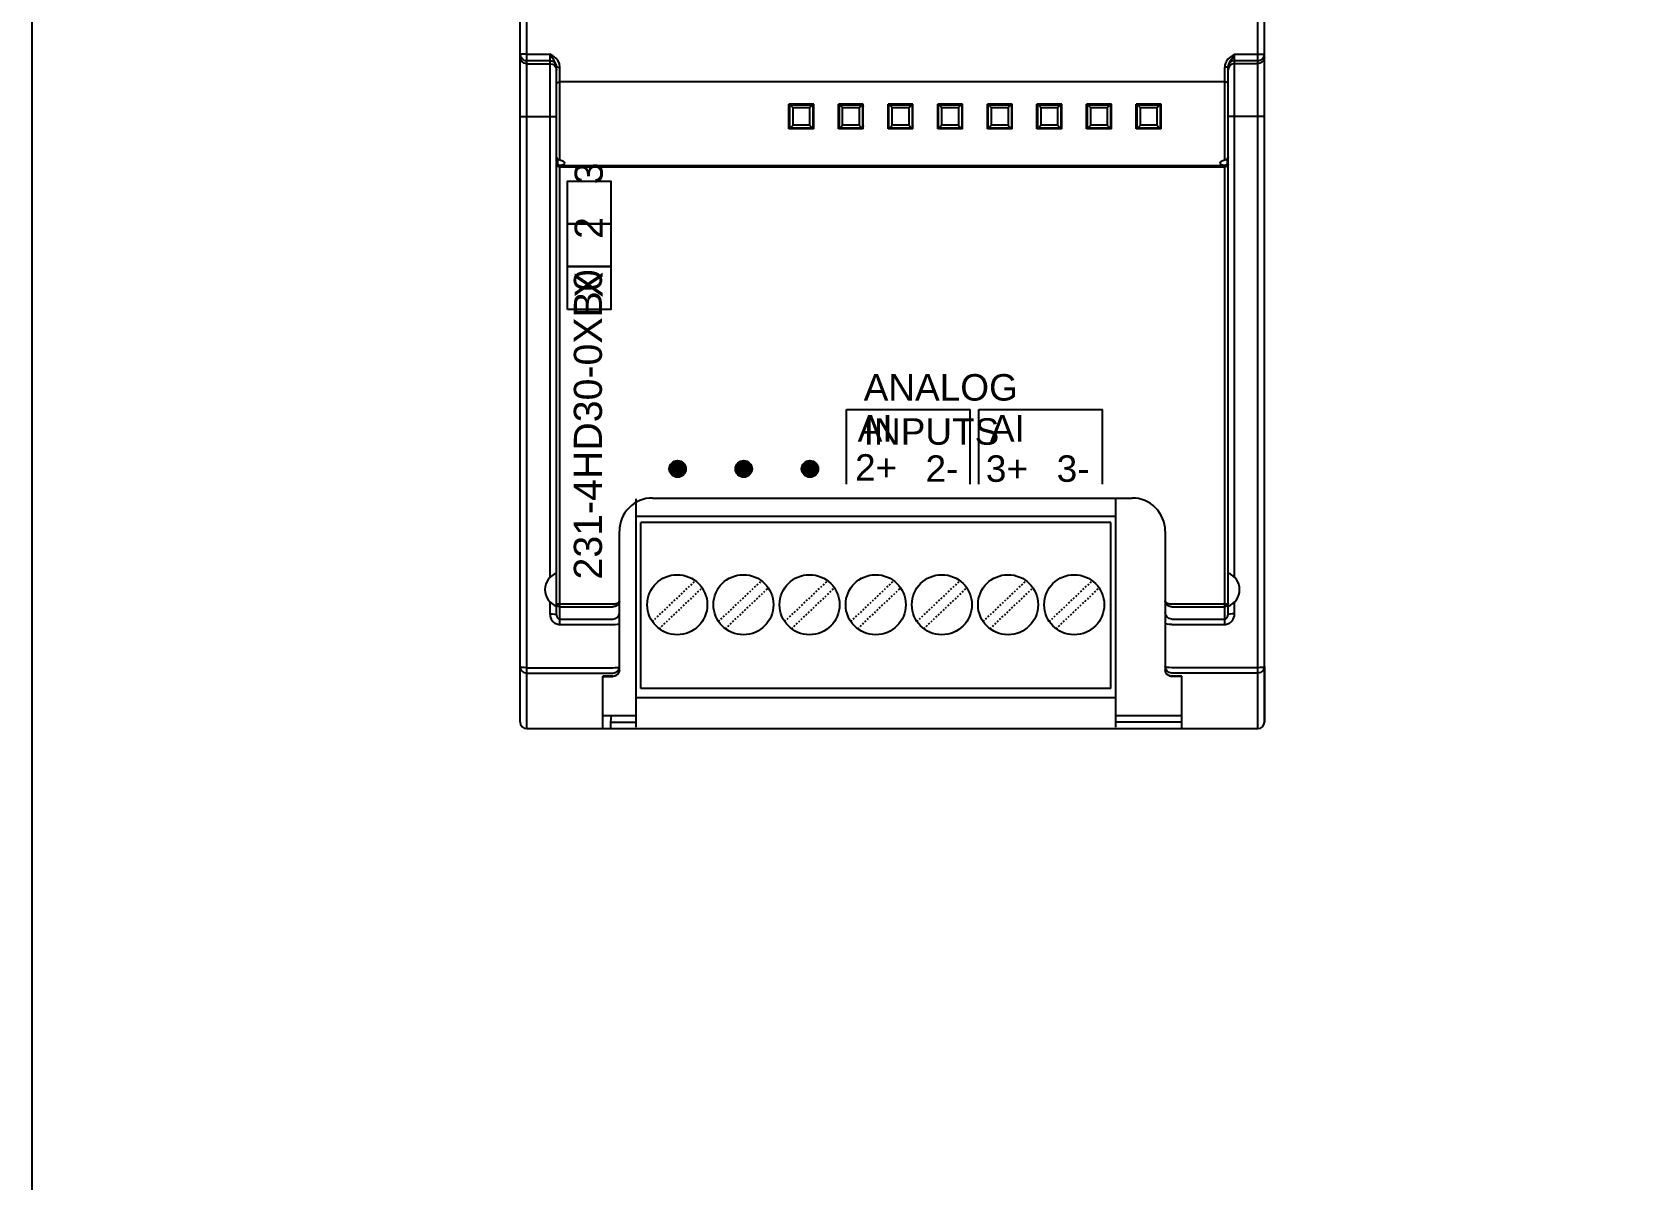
# Model space of a CAD drawing. Header units: inches. Extents: x 57 to 2760, y -193 to 2149.
# Drawn here: x 60.5 to 157.6, y 1216.4 to 1285.8 of the extents above; entities that cross this region are included whole.
import ezdxf

# ---------------------------------------------------------------- set-up
doc = ezdxf.new("R2010")
doc.units = ezdxf.units.IN
doc.header["$MEASUREMENT"] = 0
doc.linetypes.add('DOT', pattern=[0.2, 0.1, -0.1])
doc.styles.get("Standard").update_dxf_attribs({"font": 'arial.ttf'})

msp = doc.modelspace()

# ---------------------------------------------------------------- linework, layer by layer
at = {"color": 7, "linetype": 'Continuous'}
for p, q in [((89.97329, 1244.08422), (89.97329, 1343.28422)), ((90.37329, 1243.68422), (90.37329, 1343.68422)), ((134.57329, 1243.68422), (134.57329, 1343.68422)), ((134.97329, 1244.08422), (134.97329, 1343.28422)), ((89.97329, 1284.45532), (89.97329, 1303.09792)), ((134.97329, 1284.27052), (134.97329, 1303.09792)), ((90.37329, 1284.44652), (91.77329, 1284.44652)), ((90.37329, 1284.05684), (91.77329, 1284.05684)), ((90.37329, 1283.87204), (91.77329, 1283.87204)), ((91.77329, 1284.44652), (91.77329, 1252.807)), ((92.14284, 1283.62605), (92.17329, 1283.47356)), ((92.17329, 1283.67629), (92.17329, 1283.67634)), ((92.17329, 1277.93337), (92.17329, 1283.6763)), ((92.27328, 1283.67221), (92.37329, 1283.67157)), ((92.37329, 1278.03858), (92.37329, 1283.67157)), ((132.67329, 1283.67221), (132.57329, 1283.67157)), ((132.57329, 1278.03858), (132.57329, 1283.67157)), ((132.77329, 1277.93337), (132.77329, 1283.67634)), ((132.80373, 1283.62605), (132.77329, 1283.47356)), ((133.17329, 1284.44652), (134.57329, 1284.44652)), ((133.17329, 1252.807), (133.17329, 1284.44652)), ((133.17329, 1284.05684), (134.57329, 1284.05684)), ((134.57329, 1283.87204), (133.17329, 1283.87204)), ((134.9639, 1284.3695), (134.97329, 1284.45532)), ((132.57329, 1282.76809), (92.37329, 1282.76809)), ((89.97329, 1280.68422), (92.17329, 1280.68422)), ((107.72329, 1281.43422), (106.22329, 1281.43422)), ((106.22329, 1279.93422), (106.22329, 1281.43422)), ((106.22329, 1281.18422), (106.27329, 1281.18422)), ((106.27329, 1281.38422), (107.67329, 1281.38422)), ((106.27329, 1279.98422), (106.27329, 1281.38422)), ((106.47329, 1281.21993), (107.47329, 1281.21993)), ((106.47336, 1280.1485), (106.47336, 1281.21993)), ((107.47321, 1281.21993), (107.47321, 1280.1485)), ((107.67329, 1281.38422), (107.67329, 1279.98422)), ((107.72329, 1279.93422), (107.72329, 1281.43422)), ((110.72329, 1281.43422), (109.22329, 1281.43422)), ((109.22329, 1279.93422), (109.22329, 1281.43422)), ((109.27329, 1281.38422), (110.67329, 1281.38422)), ((109.27329, 1279.98422), (109.27329, 1281.38422)), ((109.47329, 1281.21993), (110.47329, 1281.21993)), ((109.47336, 1280.1485), (109.47336, 1281.21993)), ((110.47321, 1281.21993), (110.47321, 1280.1485)), ((110.67329, 1281.38422), (110.67329, 1279.98422)), ((110.72329, 1279.93422), (110.72329, 1281.43422)), ((113.72329, 1281.43422), (112.22329, 1281.43422)), ((112.22329, 1279.93422), (112.22329, 1281.43422)), ((112.27329, 1281.38422), (113.67329, 1281.38422)), ((112.27329, 1279.98422), (112.27329, 1281.38422)), ((112.47329, 1281.21993), (113.47329, 1281.21993)), ((112.47336, 1280.1485), (112.47336, 1281.21993)), ((113.47321, 1281.21993), (113.47321, 1280.1485)), ((113.67329, 1281.38422), (113.67329, 1279.98422)), ((113.72329, 1279.93422), (113.72329, 1281.43422)), ((116.72329, 1281.43422), (115.22329, 1281.43422)), ((115.22329, 1279.93422), (115.22329, 1281.43422)), ((115.27329, 1281.38422), (116.67329, 1281.38422)), ((115.27329, 1279.98422), (115.27329, 1281.38422)), ((115.47329, 1281.21993), (116.47329, 1281.21993)), ((115.47336, 1280.1485), (115.47336, 1281.21993)), ((116.47321, 1281.21993), (116.47321, 1280.1485)), ((116.67329, 1281.38422), (116.67329, 1279.98422)), ((116.72329, 1279.93422), (116.72329, 1281.43422)), ((119.72329, 1281.43422), (118.22329, 1281.43422)), ((118.22329, 1279.93422), (118.22329, 1281.43422)), ((118.27329, 1281.38422), (119.67329, 1281.38422)), ((118.27329, 1279.98422), (118.27329, 1281.38422)), ((118.47329, 1281.21993), (119.47329, 1281.21993)), ((118.47336, 1280.1485), (118.47336, 1281.21993)), ((119.47321, 1281.21993), (119.47321, 1280.1485)), ((119.67329, 1281.38422), (119.67329, 1279.98422)), ((119.72329, 1279.93422), (119.72329, 1281.43422)), ((122.72329, 1281.43422), (121.22329, 1281.43422)), ((121.22329, 1279.93422), (121.22329, 1281.43422)), ((121.27329, 1281.38422), (122.67329, 1281.38422)), ((121.27329, 1279.98422), (121.27329, 1281.38422)), ((121.47329, 1281.21993), (122.47329, 1281.21993)), ((121.47336, 1280.1485), (121.47336, 1281.21993)), ((122.47321, 1281.21993), (122.47321, 1280.1485)), ((122.67329, 1281.38422), (122.67329, 1279.98422)), ((122.72329, 1279.93422), (122.72329, 1281.43422)), ((125.72329, 1281.43422), (124.22329, 1281.43422)), ((124.22329, 1279.93422), (124.22329, 1281.43422)), ((124.27329, 1281.38422), (125.67329, 1281.38422)), ((124.27329, 1279.98422), (124.27329, 1281.38422)), ((124.47329, 1281.21993), (125.47329, 1281.21993)), ((124.47336, 1280.1485), (124.47336, 1281.21993)), ((125.47321, 1281.21993), (125.47321, 1280.1485)), ((125.67329, 1281.38422), (125.67329, 1279.98422)), ((125.72329, 1279.93422), (125.72329, 1281.43422)), ((128.72329, 1281.43422), (127.22329, 1281.43422)), ((127.22329, 1279.93422), (127.22329, 1281.43422)), ((127.27329, 1281.38422), (128.67329, 1281.38422)), ((127.27329, 1279.98422), (127.27329, 1281.38422)), ((127.47329, 1281.21993), (128.47329, 1281.21993)), ((127.47336, 1280.1485), (127.47336, 1281.21993)), ((128.47321, 1281.21993), (128.47321, 1280.1485)), ((128.67329, 1281.38422), (128.67329, 1279.98422)), ((128.67329, 1281.18422), (128.72329, 1281.18422)), ((128.72329, 1279.93422), (128.72329, 1281.43422)), ((134.97329, 1280.68422), (132.77329, 1280.68422)), ((106.22329, 1280.18422), (106.27329, 1280.18422)), ((107.72329, 1279.93422), (106.22329, 1279.93422)), ((107.67329, 1279.98422), (106.27329, 1279.98422)), ((107.47329, 1280.1485), (106.47329, 1280.1485)), ((110.72329, 1279.93422), (109.22329, 1279.93422)), ((110.67329, 1279.98422), (109.27329, 1279.98422)), ((110.47329, 1280.1485), (109.47329, 1280.1485)), ((113.72329, 1279.93422), (112.22329, 1279.93422)), ((113.67329, 1279.98422), (112.27329, 1279.98422)), ((113.47329, 1280.1485), (112.47329, 1280.1485)), ((116.72329, 1279.93422), (115.22329, 1279.93422)), ((116.67329, 1279.98422), (115.27329, 1279.98422)), ((116.47329, 1280.1485), (115.47329, 1280.1485)), ((119.72329, 1279.93422), (118.22329, 1279.93422)), ((119.67329, 1279.98422), (118.27329, 1279.98422)), ((119.47329, 1280.1485), (118.47329, 1280.1485)), ((122.72329, 1279.93422), (121.22329, 1279.93422)), ((122.67329, 1279.98422), (121.27329, 1279.98422)), ((122.47329, 1280.1485), (121.47329, 1280.1485)), ((125.72329, 1279.93422), (124.22329, 1279.93422)), ((125.67329, 1279.98422), (124.27329, 1279.98422)), ((125.47329, 1280.1485), (124.47329, 1280.1485)), ((128.72329, 1279.93422), (127.22329, 1279.93422)), ((128.67329, 1279.98422), (127.27329, 1279.98422)), ((128.47329, 1280.1485), (127.47329, 1280.1485)), ((128.67329, 1280.18422), (128.72329, 1280.18422)), ((92.17329, 1250.56805), (92.17329, 1277.89487)), ((92.22329, 1278.11532), (92.22329, 1277.8075)), ((92.37329, 1249.98165), (92.37329, 1277.74837)), ((132.57329, 1277.69563), (92.37329, 1277.69563)), ((132.57329, 1249.98165), (132.57329, 1277.74837)), ((132.72329, 1278.11532), (132.72329, 1277.8075)), ((132.75806, 1277.81863), (132.77329, 1277.89487)), ((132.77329, 1277.81211), (132.76272, 1277.75315)), ((132.77329, 1277.81211), (132.77329, 1277.89487)), ((132.77329, 1250.56805), (132.77329, 1277.89487)), ((132.57329, 1277.62824), (92.37329, 1277.62824)), ((98.9949, 1259.37489), (99.5001, 1259.88008)), ((98.99745, 1259.40063), (99.47435, 1259.87754)), ((98.99875, 1259.35554), (99.51945, 1259.87623)), ((99.0026, 1259.33618), (99.5388, 1259.87238)), ((99.00321, 1259.4296), (99.44539, 1259.87178)), ((99.00645, 1259.31683), (99.55816, 1259.86853)), ((99.00897, 1259.45856), (99.41643, 1259.86602)), ((99.0103, 1259.29748), (99.57751, 1259.86468)), ((99.01415, 1259.27813), (99.59686, 1259.86083)), ((99.01473, 1259.48752), (99.38746, 1259.86026)), ((99.018, 1259.25877), (99.61621, 1259.85698)), ((99.02049, 1259.51648), (99.3585, 1259.85449)), ((99.02185, 1259.23942), (99.63557, 1259.85313)), ((99.0257, 1259.22007), (99.65492, 1259.84929)), ((99.02625, 1259.54545), (99.32954, 1259.84873)), ((99.02955, 1259.20072), (99.67427, 1259.84544)), ((99.03442, 1259.57681), (99.29817, 1259.84057)), ((99.03584, 1259.1838), (99.69118, 1259.83915)), ((99.04513, 1259.16989), (99.70509, 1259.82986)), ((99.05442, 1259.15598), (99.719, 1259.82056)), ((99.06372, 1259.14208), (99.73291, 1259.81127)), ((99.07301, 1259.12817), (99.74682, 1259.80198)), ((99.08114, 1259.64674), (99.22825, 1259.79385)), ((99.0823, 1259.11426), (99.76073, 1259.79268)), ((99.0916, 1259.10035), (99.77464, 1259.78339)), ((99.10089, 1259.08644), (99.78854, 1259.7741)), ((99.11018, 1259.07253), (99.80245, 1259.7648)), ((99.11948, 1259.05862), (99.81636, 1259.75551)), ((99.12786, 1259.71666), (99.15833, 1259.74713)), ((99.12877, 1259.04472), (99.83027, 1259.74621)), ((99.13806, 1259.03081), (99.84418, 1259.73692)), ((99.15098, 1259.02052), (99.85446, 1259.72401)), ((99.16489, 1259.01123), (99.86376, 1259.7101)), ((99.1788, 1259.00193), (99.87305, 1259.69619)), ((99.19271, 1258.99264), (99.88234, 1259.68228)), ((99.20661, 1258.98335), (99.89164, 1259.66837)), ((99.22052, 1258.97405), (99.90093, 1259.65446)), ((99.23443, 1258.96476), (99.91022, 1259.64055)), ((99.24834, 1258.95547), (99.91952, 1259.62665)), ((99.26225, 1258.94617), (99.92881, 1259.61274)), ((99.27616, 1258.93688), (99.93811, 1259.59883)), ((99.29007, 1258.92759), (99.9474, 1259.58492)), ((99.30464, 1258.91896), (99.95603, 1259.57035)), ((99.32399, 1258.91511), (99.95988, 1259.55099)), ((99.34335, 1258.91126), (99.96372, 1259.53164)), ((99.3627, 1258.90741), (99.96757, 1259.51229)), ((99.38205, 1258.90356), (99.97142, 1259.49294)), ((99.4014, 1258.89971), (99.97527, 1259.47358)), ((99.42076, 1258.89586), (99.97912, 1259.45423)), ((99.44011, 1258.89201), (99.98297, 1259.43488)), ((99.45946, 1258.88816), (99.98682, 1259.41553)), ((99.47881, 1258.88431), (99.99067, 1259.39617)), ((99.50042, 1258.88272), (99.99226, 1259.37456)), ((99.52939, 1258.88849), (99.9865, 1259.3456)), ((99.55835, 1258.89425), (99.98074, 1259.31663)), ((99.58731, 1258.90001), (99.97498, 1259.28767)), ((99.61628, 1258.90577), (99.96922, 1259.25871)), ((102.9949, 1259.37489), (103.5001, 1259.88008)), ((102.99745, 1259.40063), (103.47435, 1259.87754)), ((102.99875, 1259.35554), (103.51945, 1259.87623)), ((103.0026, 1259.33618), (103.5388, 1259.87238)), ((103.00321, 1259.4296), (103.44539, 1259.87178)), ((103.00645, 1259.31683), (103.55816, 1259.86853)), ((103.00897, 1259.45856), (103.41643, 1259.86602)), ((103.0103, 1259.29748), (103.57751, 1259.86468)), ((103.01415, 1259.27813), (103.59686, 1259.86083)), ((103.01473, 1259.48752), (103.38746, 1259.86026)), ((103.018, 1259.25877), (103.61621, 1259.85698)), ((103.02049, 1259.51648), (103.3585, 1259.85449)), ((103.02185, 1259.23942), (103.63557, 1259.85313)), ((103.0257, 1259.22007), (103.65492, 1259.84929)), ((103.02625, 1259.54545), (103.32954, 1259.84873)), ((103.02955, 1259.20072), (103.67427, 1259.84544)), ((103.03442, 1259.57681), (103.29817, 1259.84057)), ((103.03584, 1259.1838), (103.69118, 1259.83915)), ((103.04513, 1259.16989), (103.70509, 1259.82986)), ((103.05442, 1259.15598), (103.719, 1259.82056)), ((103.06372, 1259.14208), (103.73291, 1259.81127)), ((103.07301, 1259.12817), (103.74682, 1259.80198)), ((103.08114, 1259.64674), (103.22825, 1259.79385)), ((103.0823, 1259.11426), (103.76073, 1259.79268)), ((103.0916, 1259.10035), (103.77464, 1259.78339)), ((103.10089, 1259.08644), (103.78854, 1259.7741)), ((103.11018, 1259.07253), (103.80245, 1259.7648)), ((103.11948, 1259.05862), (103.81636, 1259.75551)), ((103.12786, 1259.71666), (103.15833, 1259.74713)), ((103.12877, 1259.04472), (103.83027, 1259.74621)), ((103.13806, 1259.03081), (103.84418, 1259.73692)), ((103.15098, 1259.02052), (103.85446, 1259.72401)), ((103.16489, 1259.01123), (103.86376, 1259.7101)), ((103.1788, 1259.00193), (103.87305, 1259.69619)), ((103.19271, 1258.99264), (103.88234, 1259.68228)), ((103.20661, 1258.98335), (103.89164, 1259.66837)), ((103.22052, 1258.97405), (103.90093, 1259.65446)), ((103.23443, 1258.96476), (103.91022, 1259.64055)), ((103.24834, 1258.95547), (103.91952, 1259.62665)), ((103.26225, 1258.94617), (103.92881, 1259.61274)), ((103.27616, 1258.93688), (103.93811, 1259.59883)), ((103.29007, 1258.92759), (103.9474, 1259.58492)), ((103.30464, 1258.91896), (103.95603, 1259.57035)), ((103.32399, 1258.91511), (103.95988, 1259.55099)), ((103.34335, 1258.91126), (103.96372, 1259.53164)), ((103.3627, 1258.90741), (103.96757, 1259.51229)), ((103.38205, 1258.90356), (103.97142, 1259.49294)), ((103.4014, 1258.89971), (103.97527, 1259.47358)), ((103.42076, 1258.89586), (103.97912, 1259.45423)), ((103.44011, 1258.89201), (103.98297, 1259.43488)), ((103.45946, 1258.88816), (103.98682, 1259.41553)), ((103.47881, 1258.88431), (103.99067, 1259.39617)), ((103.50042, 1258.88272), (103.99226, 1259.37456)), ((103.52939, 1258.88849), (103.9865, 1259.3456)), ((103.55835, 1258.89425), (103.98074, 1259.31663)), ((103.58731, 1258.90001), (103.97498, 1259.28767)), ((103.61628, 1258.90577), (103.96922, 1259.25871)), ((106.9949, 1259.37489), (107.5001, 1259.88008)), ((106.99745, 1259.40063), (107.47435, 1259.87754)), ((106.99875, 1259.35554), (107.51945, 1259.87623)), ((107.0026, 1259.33618), (107.5388, 1259.87238)), ((107.00321, 1259.4296), (107.44539, 1259.87178)), ((107.00645, 1259.31683), (107.55816, 1259.86853)), ((107.00897, 1259.45856), (107.41643, 1259.86602)), ((107.0103, 1259.29748), (107.57751, 1259.86468)), ((107.01415, 1259.27813), (107.59686, 1259.86083)), ((107.01473, 1259.48752), (107.38746, 1259.86026)), ((107.018, 1259.25877), (107.61621, 1259.85698)), ((107.02049, 1259.51648), (107.3585, 1259.85449)), ((107.02185, 1259.23942), (107.63557, 1259.85313)), ((107.0257, 1259.22007), (107.65492, 1259.84929)), ((107.02625, 1259.54545), (107.32954, 1259.84873)), ((107.02955, 1259.20072), (107.67427, 1259.84544)), ((107.03442, 1259.57681), (107.29817, 1259.84057)), ((107.03584, 1259.1838), (107.69118, 1259.83915)), ((107.04513, 1259.16989), (107.70509, 1259.82986)), ((107.05442, 1259.15598), (107.719, 1259.82056)), ((107.06372, 1259.14208), (107.73291, 1259.81127)), ((107.07301, 1259.12817), (107.74682, 1259.80198)), ((107.08114, 1259.64674), (107.22825, 1259.79385)), ((107.0823, 1259.11426), (107.76073, 1259.79268)), ((107.0916, 1259.10035), (107.77464, 1259.78339)), ((107.10089, 1259.08644), (107.78854, 1259.7741)), ((107.11018, 1259.07253), (107.80245, 1259.7648)), ((107.11948, 1259.05862), (107.81636, 1259.75551)), ((107.12786, 1259.71666), (107.15833, 1259.74713)), ((107.12877, 1259.04472), (107.83027, 1259.74621)), ((107.13806, 1259.03081), (107.84418, 1259.73692)), ((107.15098, 1259.02052), (107.85446, 1259.72401)), ((107.16489, 1259.01123), (107.86376, 1259.7101)), ((107.1788, 1259.00193), (107.87305, 1259.69619)), ((107.19271, 1258.99264), (107.88234, 1259.68228)), ((107.20661, 1258.98335), (107.89164, 1259.66837)), ((107.22052, 1258.97405), (107.90093, 1259.65446)), ((107.23443, 1258.96476), (107.91022, 1259.64055)), ((107.24834, 1258.95547), (107.91952, 1259.62665)), ((107.26225, 1258.94617), (107.92881, 1259.61274)), ((107.27616, 1258.93688), (107.93811, 1259.59883)), ((107.29007, 1258.92759), (107.9474, 1259.58492)), ((107.30464, 1258.91896), (107.95603, 1259.57035)), ((107.32399, 1258.91511), (107.95988, 1259.55099)), ((107.34335, 1258.91126), (107.96372, 1259.53164)), ((107.3627, 1258.90741), (107.96757, 1259.51229)), ((107.38205, 1258.90356), (107.97142, 1259.49294)), ((107.4014, 1258.89971), (107.97527, 1259.47358)), ((107.42076, 1258.89586), (107.97912, 1259.45423)), ((107.44011, 1258.89201), (107.98297, 1259.43488)), ((107.45946, 1258.88816), (107.98682, 1259.41553)), ((107.47881, 1258.88431), (107.99067, 1259.39617)), ((107.50042, 1258.88272), (107.99226, 1259.37456)), ((107.52939, 1258.88849), (107.9865, 1259.3456)), ((107.55835, 1258.89425), (107.98074, 1259.31663)), ((107.58731, 1258.90001), (107.97498, 1259.28767)), ((107.61628, 1258.90577), (107.96922, 1259.25871)), ((99.64524, 1258.91153), (99.96346, 1259.22975)), ((99.6742, 1258.91729), (99.95769, 1259.20078)), ((99.72892, 1258.9488), (99.92618, 1259.14607)), ((99.79884, 1258.99553), (99.87946, 1259.07614)), ((103.64524, 1258.91153), (103.96346, 1259.22975)), ((103.6742, 1258.91729), (103.95769, 1259.20078)), ((103.72892, 1258.9488), (103.92618, 1259.14607)), ((103.79884, 1258.99553), (103.87946, 1259.07614)), ((107.64524, 1258.91153), (107.96346, 1259.22975)), ((107.6742, 1258.91729), (107.95769, 1259.20078)), ((107.72892, 1258.9488), (107.92618, 1259.14607)), ((107.79884, 1258.99553), (107.87946, 1259.07614)), ((96.97329, 1257.57949), (96.97329, 1243.76422)), ((97.97338, 1257.62222), (126.97329, 1257.62222)), ((125.97329, 1257.57949), (125.97329, 1243.76422)), ((125.97329, 1256.51333), (96.97329, 1256.51333)), ((95.97329, 1251.39922), (95.97329, 1255.62222)), ((95.97329, 1247.23786), (95.97329, 1255.62222)), ((97.26329, 1246.11422), (97.26329, 1256.14622)), ((125.68329, 1256.14622), (97.26329, 1256.14622)), ((125.68329, 1246.11422), (125.68329, 1256.14622)), ((128.97329, 1255.62222), (128.97329, 1247.23786)), ((91.77329, 1251.36144), (91.77329, 1250.62822)), ((92.37329, 1251.22138), (95.57329, 1251.22138)), ((92.37329, 1251.04854), (95.57329, 1251.04854)), ((129.37329, 1251.22138), (132.57329, 1251.22138)), ((129.37329, 1251.04854), (132.57329, 1251.04854)), ((133.17329, 1250.62822), (133.17329, 1251.36144)), ((92.37329, 1250.30655), (95.57329, 1250.30655)), ((92.37329, 1249.98165), (95.57329, 1249.98165)), ((129.37329, 1250.30655), (132.57329, 1250.30655)), ((129.37329, 1249.98165), (132.57329, 1249.98165)), ((90.37329, 1247.3658), (95.57329, 1247.3658)), ((90.37329, 1247.04595), (95.57329, 1247.04595)), ((95.57329, 1246.85052), (94.97329, 1246.85052)), ((94.97329, 1243.68422), (94.97329, 1246.85052)), ((94.97329, 1246.83786), (95.57329, 1246.83786)), ((95.72449, 1246.86754), (95.57329, 1246.83786)), ((95.57329, 1246.85052), (95.68892, 1246.86706)), ((95.68892, 1246.86706), (95.79617, 1246.91623)), ((95.79617, 1246.91623), (95.8893, 1247.00039)), ((95.94268, 1247.2842), (95.97329, 1247.4325)), ((129.00389, 1247.2842), (128.97329, 1247.4325)), ((129.22208, 1246.86754), (129.37329, 1246.83786)), ((134.57329, 1247.3658), (129.37329, 1247.3658)), ((134.57329, 1247.04595), (129.37329, 1247.04595)), ((129.97329, 1246.85052), (129.37329, 1246.85052)), ((129.97329, 1246.83786), (129.37329, 1246.83786)), ((129.97329, 1243.68422), (129.97329, 1246.85052)), ((134.97329, 1247.4325), (134.97329, 1244.08422)), ((125.68329, 1246.11422), (97.26329, 1246.11422)), ((96.97329, 1245.57422), (125.97329, 1245.57422)), ((94.97329, 1244.48422), (96.97329, 1244.48422)), ((95.47329, 1244.48422), (95.44187, 1244.08422)), ((95.44187, 1244.08422), (96.97329, 1244.08422)), ((95.44187, 1244.08422), (95.44187, 1243.68422)), ((125.97329, 1244.48422), (129.97329, 1244.48422)), ((129.97329, 1244.08422), (125.97329, 1244.08422)), ((90.37329, 1243.68422), (134.57329, 1243.68422))]:
    msp.add_line(p, q, dxfattribs=at)
for p, q in [((109.71353, 1258.44904), (109.71353, 1262.96263)), ((109.71353, 1262.96263), (117.18829, 1262.96263)), ((117.18829, 1258.44904), (117.18829, 1262.96263)), ((117.71353, 1258.44904), (117.71353, 1262.96263)), ((117.71353, 1262.96263), (125.18829, 1262.96263)), ((125.18829, 1258.44904), (125.18829, 1262.96263))]:
    msp.add_line(p, q)
at = {"linetype": 'DOT'}
for p, q in [((97.96743, 1250.16099), (100.56651, 1252.62304)), ((101.96743, 1250.16099), (104.56651, 1252.62304)), ((105.96743, 1250.16099), (108.56651, 1252.62304)), ((109.96743, 1250.16099), (112.56651, 1252.62304)), ((113.96743, 1250.16099), (116.56651, 1252.62304)), ((117.96743, 1250.16099), (120.56651, 1252.62304)), ((121.96743, 1250.16099), (124.56651, 1252.62304)), ((98.38006, 1249.7254), (100.97914, 1252.18745)), ((102.38006, 1249.7254), (104.97914, 1252.18745)), ((106.38006, 1249.7254), (108.97914, 1252.18745)), ((110.38006, 1249.7254), (112.97914, 1252.18745)), ((114.38006, 1249.7254), (116.97914, 1252.18745)), ((118.38006, 1249.7254), (120.97914, 1252.18745)), ((122.38006, 1249.7254), (124.97914, 1252.18745))]:
    msp.add_line(p, q, dxfattribs=at)
for points in [[(60.46636, 2015.39461), (1098.54819, 2015.39461), (1098.54819, 1083.9003), (60.46636, 1083.9003)], [(92.84648, 1274.19054), (92.84648, 1276.77397), (95.45164, 1276.77397), (95.45164, 1274.19054)], [(92.84648, 1271.60711), (92.84648, 1274.19054), (95.45164, 1274.19054), (95.45164, 1271.60711)], [(92.84648, 1269.02368), (92.84648, 1271.60711), (95.45164, 1271.60711), (95.45164, 1269.02368)]]:
    msp.add_lwpolyline(points, close=True)
at = {"color": 7, "linetype": 'Continuous'}
for points in [[(89.97329, 1284.45532), (89.97839, 1284.39188), (89.99524, 1284.32513), (90.02578, 1284.25797), (90.07127, 1284.19405), (90.13166, 1284.13776), (90.20491, 1284.09386), (90.28714, 1284.06619), (90.37329, 1284.05684)], [(90.37329, 1284.44652), (90.21965, 1284.4472), (90.0895, 1284.44912), (90.00296, 1284.45199), (89.97329, 1284.45532)], [(90.37329, 1283.87204), (90.22021, 1283.90237), (90.09044, 1283.98875), (90.00373, 1284.11803), (89.97329, 1284.27052)], [(92.37329, 1283.67157), (92.34588, 1283.85858), (92.26307, 1284.03938), (92.12454, 1284.20493), (91.94797, 1284.34125), (91.77329, 1284.44652)], [(92.17329, 1283.67634), (92.15495, 1283.80654), (92.09954, 1283.93964), (92.00723, 1284.08268), (91.88988, 1284.25268), (91.77329, 1284.44652)], [(91.77329, 1284.05684), (91.92636, 1284.02651), (92.05613, 1283.94013), (92.14284, 1283.81085), (92.16984, 1283.67561)], [(91.77329, 1283.87204), (91.92636, 1283.84171), (92.05613, 1283.75533), (92.14284, 1283.62605)], [(92.17329, 1283.67634), (92.20008, 1283.67396), (92.27328, 1283.67221)], [(133.17329, 1284.44652), (133.01548, 1284.35216), (132.87764, 1284.2535), (132.76281, 1284.14418), (132.67494, 1284.02557), (132.6157, 1283.90352), (132.58311, 1283.78385), (132.57329, 1283.67157)], [(132.77329, 1283.67634), (132.74649, 1283.67396), (132.67329, 1283.67221)], [(133.17329, 1284.44652), (133.06801, 1284.27039), (132.97628, 1284.1346), (132.89981, 1284.02553), (132.84113, 1283.92868), (132.80158, 1283.83838), (132.77983, 1283.75386), (132.77329, 1283.67634)], [(133.17329, 1284.05684), (133.02021, 1284.02651), (132.89044, 1283.94013), (132.80373, 1283.81085), (132.77674, 1283.67565)], [(133.17329, 1283.87204), (133.02021, 1283.84171), (132.89044, 1283.75533), (132.80373, 1283.62605)], [(134.57329, 1284.44652), (134.72692, 1284.4472), (134.85707, 1284.44912), (134.94361, 1284.45199), (134.97329, 1284.45532)], [(134.57329, 1284.05684), (134.63696, 1284.06192), (134.70397, 1284.07871), (134.77138, 1284.10914), (134.83556, 1284.15445), (134.89206, 1284.21461), (134.93612, 1284.28758), (134.9639, 1284.3695)], [(134.97329, 1284.27052), (134.94284, 1284.11803), (134.85613, 1283.98875), (134.72636, 1283.90237), (134.57329, 1283.87204)], [(92.17329, 1282.68778), (92.18719, 1282.7176), (92.22848, 1282.74354), (92.29334, 1282.76153), (92.37329, 1282.76809)], [(132.77329, 1282.68778), (132.75938, 1282.7176), (132.71809, 1282.74354), (132.65323, 1282.76153), (132.57329, 1282.76809)], [(106.47329, 1281.21993), (106.41903, 1281.27507), (106.36654, 1281.32981), (106.31595, 1281.38422)], [(107.47329, 1281.21993), (107.52754, 1281.27507), (107.58003, 1281.32981), (107.63062, 1281.38422)], [(109.47329, 1281.21993), (109.41904, 1281.27505), (109.36655, 1281.3298), (109.31595, 1281.38422)], [(110.47329, 1281.21993), (110.52753, 1281.27505), (110.58002, 1281.3298), (110.63062, 1281.38422)], [(112.47329, 1281.21993), (112.41906, 1281.27504), (112.36656, 1281.32979), (112.31595, 1281.38422)], [(113.47329, 1281.21993), (113.52751, 1281.27504), (113.58001, 1281.32979), (113.63062, 1281.38422)], [(115.47329, 1281.21993), (115.41907, 1281.27503), (115.36658, 1281.32977), (115.31595, 1281.38422)], [(116.47329, 1281.21993), (116.5275, 1281.27503), (116.57999, 1281.32977), (116.63062, 1281.38422)], [(118.47329, 1281.21993), (118.41908, 1281.27502), (118.36659, 1281.32976), (118.31595, 1281.38422)], [(119.47329, 1281.21993), (119.52749, 1281.27502), (119.57998, 1281.32976), (119.63062, 1281.38422)], [(121.47329, 1281.21993), (121.41909, 1281.27501), (121.36659, 1281.32975), (121.31595, 1281.38422)], [(122.47329, 1281.21993), (122.52748, 1281.27501), (122.57997, 1281.32975), (122.63062, 1281.38422)], [(124.47329, 1281.21993), (124.4191, 1281.275), (124.3666, 1281.32975), (124.31595, 1281.38422)], [(125.47329, 1281.21993), (125.52747, 1281.275), (125.57997, 1281.32975), (125.63062, 1281.38422)], [(127.47329, 1281.21993), (127.4191, 1281.275), (127.3666, 1281.32974), (127.31595, 1281.38422)], [(128.47329, 1281.21993), (128.52747, 1281.275), (128.57997, 1281.32974), (128.63062, 1281.38422)], [(106.47329, 1280.1485), (106.41903, 1280.09337), (106.36654, 1280.03862), (106.31595, 1279.98422)], [(107.47329, 1280.1485), (107.52754, 1280.09337), (107.58003, 1280.03862), (107.63062, 1279.98422)], [(109.47329, 1280.1485), (109.41904, 1280.09338), (109.36655, 1280.03864), (109.31595, 1279.98422)], [(110.47329, 1280.1485), (110.52753, 1280.09338), (110.58002, 1280.03864), (110.63062, 1279.98422)], [(112.47329, 1280.1485), (112.41906, 1280.0934), (112.36656, 1280.03865), (112.31595, 1279.98422)], [(113.47329, 1280.1485), (113.52751, 1280.0934), (113.58001, 1280.03865), (113.63062, 1279.98422)], [(115.47329, 1280.1485), (115.41907, 1280.09341), (115.36658, 1280.03866), (115.31595, 1279.98422)], [(116.47329, 1280.1485), (116.5275, 1280.09341), (116.57999, 1280.03866), (116.63062, 1279.98422)], [(118.47329, 1280.1485), (118.41908, 1280.09342), (118.36659, 1280.03868), (118.31595, 1279.98422)], [(119.47329, 1280.1485), (119.52749, 1280.09342), (119.57998, 1280.03868), (119.63062, 1279.98422)], [(121.47329, 1280.1485), (121.41909, 1280.09343), (121.36659, 1280.03868), (121.31595, 1279.98422)], [(122.47329, 1280.1485), (122.52748, 1280.09343), (122.57997, 1280.03868), (122.63062, 1279.98422)], [(124.47329, 1280.1485), (124.4191, 1280.09344), (124.3666, 1280.03869), (124.31595, 1279.98422)], [(125.47329, 1280.1485), (125.52747, 1280.09344), (125.57997, 1280.03869), (125.63062, 1279.98422)], [(127.47329, 1280.1485), (127.4191, 1280.09344), (127.3666, 1280.03869), (127.31595, 1279.98422)], [(128.47329, 1280.1485), (128.52747, 1280.09344), (128.57997, 1280.03869), (128.63062, 1279.98422)], [(92.22329, 1278.11532), (92.1861, 1278.17415), (92.17329, 1278.24119)], [(92.17329, 1277.93337), (92.1861, 1277.86633), (92.22329, 1277.8075)], [(92.37329, 1277.69563), (92.29675, 1277.7108), (92.23186, 1277.75399), (92.18851, 1277.81863), (92.17329, 1277.89487)], [(92.37329, 1277.62824), (92.31169, 1277.63718), (92.25702, 1277.6625), (92.21334, 1277.70172), (92.18388, 1277.75307), (92.17329, 1277.81211)], [(92.37329, 1278.03858), (92.29144, 1278.06507), (92.22329, 1278.11532)], [(92.22329, 1277.8075), (92.29145, 1277.76081), (92.37329, 1277.74837)], [(92.67329, 1277.86514), (92.65233, 1277.91444), (92.59113, 1277.96434), (92.495, 1278.00805), (92.37329, 1278.03858)], [(92.37329, 1277.74837), (92.495, 1277.76268), (92.59113, 1277.78703), (92.65233, 1277.82161), (92.67329, 1277.86514)], [(132.57329, 1278.03858), (132.45157, 1278.00805), (132.35544, 1277.96434), (132.29424, 1277.91444), (132.27329, 1277.86514)], [(132.27329, 1277.86514), (132.29424, 1277.82161), (132.35544, 1277.78703), (132.45157, 1277.76268), (132.57329, 1277.74837)], [(132.72329, 1278.11532), (132.65515, 1278.06509), (132.57329, 1278.03858)], [(132.57329, 1277.69563), (132.64982, 1277.7108), (132.71471, 1277.75399), (132.75806, 1277.81863)], [(132.57329, 1277.74837), (132.65516, 1277.76082), (132.72329, 1277.8075)], [(132.76272, 1277.75315), (132.73344, 1277.70197), (132.68978, 1277.66265), (132.63496, 1277.6372), (132.57329, 1277.62824)], [(132.77329, 1278.24119), (132.76041, 1278.17399), (132.72329, 1278.11532)], [(132.72329, 1277.8075), (132.76041, 1277.86617), (132.77329, 1277.93337)], [(91.77329, 1250.62822), (91.92636, 1250.62364), (92.05613, 1250.6106), (92.14284, 1250.59108), (92.17329, 1250.56805)], [(91.77329, 1250.62822), (91.78439, 1250.50442), (91.81329, 1250.39616), (91.85468, 1250.30314), (91.90469, 1250.22449), (91.95992, 1250.15963), (92.01731, 1250.10779), (92.07485, 1250.06734), (92.13211, 1250.03621), (92.18985, 1250.01262), (92.24924, 1249.99562), (92.31057, 1249.98519), (92.37329, 1249.98165)], [(92.17329, 1251.24173), (92.18862, 1251.23392), (92.23279, 1251.22725), (92.29771, 1251.22289), (92.37329, 1251.22138)], [(92.37329, 1251.04854), (92.29771, 1251.06286), (92.23279, 1251.10423), (92.18862, 1251.16755), (92.17329, 1251.24173)], [(92.17329, 1250.56805), (92.17699, 1250.518), (92.18662, 1250.47423), (92.20042, 1250.43662), (92.21709, 1250.4048), (92.2355, 1250.37857), (92.25463, 1250.35759), (92.27381, 1250.34122), (92.2929, 1250.32863), (92.31214, 1250.31908), (92.33194, 1250.31221), (92.35238, 1250.30798), (92.37329, 1250.30655)], [(95.97329, 1251.39929), (95.96953, 1251.35131), (95.96, 1251.30961), (95.94506, 1251.26983), (95.92449, 1251.23138), (95.8987, 1251.1953), (95.86845, 1251.16255), (95.8347, 1251.1338), (95.79731, 1251.1087), (95.75607, 1251.0873), (95.71194, 1251.07028), (95.66614, 1251.05812), (95.61993, 1251.05093), (95.57329, 1251.04854)], [(95.57329, 1251.22138), (95.61993, 1251.2226), (95.66615, 1251.22624), (95.71194, 1251.23242), (95.75608, 1251.24105), (95.79732, 1251.2519), (95.8347, 1251.26463), (95.86845, 1251.27921), (95.8987, 1251.29583), (95.92449, 1251.31412), (95.94506, 1251.33362), (95.96, 1251.35379), (95.96953, 1251.37493), (95.97329, 1251.39922)], [(95.57329, 1250.30655), (95.72636, 1250.33596), (95.85613, 1250.41972), (95.94284, 1250.54506), (95.97329, 1250.69292)], [(129.37327, 1251.04854), (129.30836, 1251.05319), (129.25092, 1251.06535), (129.20076, 1251.08284), (129.15735, 1251.10403), (129.11992, 1251.12786), (129.08755, 1251.15381), (129.05917, 1251.1821), (129.03418, 1251.21323), (129.01294, 1251.247), (128.99598, 1251.28279), (128.98364, 1251.31996), (128.97604, 1251.35811), (128.97329, 1251.39927)], [(128.97329, 1251.39925), (128.97604, 1251.37838), (128.98364, 1251.35904), (128.99597, 1251.3402), (129.01293, 1251.32205), (129.03417, 1251.30493), (129.05916, 1251.28914), (129.08753, 1251.27479), (129.11989, 1251.26163), (129.15732, 1251.24954), (129.20071, 1251.23879), (129.25086, 1251.22992), (129.3083, 1251.22375), (129.37319, 1251.22139)], [(129.37329, 1250.30655), (129.22021, 1250.33596), (129.09044, 1250.41972), (129.00373, 1250.54506), (128.97329, 1250.69292)], [(132.57329, 1251.22138), (132.65007, 1251.22294), (132.71534, 1251.22741), (132.75842, 1251.23403), (132.77329, 1251.24173)], [(132.77329, 1251.24173), (132.75806, 1251.1678), (132.71471, 1251.10512), (132.64982, 1251.06325), (132.57329, 1251.04854)], [(132.57329, 1249.98165), (132.62827, 1249.98437), (132.68464, 1249.99289), (132.74261, 1250.00794), (132.80213, 1250.03054), (132.86285, 1250.06196), (132.9239, 1250.10357), (132.98373, 1250.15667), (133.0404, 1250.2225), (133.09132, 1250.30207), (133.13322, 1250.39598), (133.16224, 1250.50476), (133.17329, 1250.62822)], [(132.57329, 1250.30655), (132.59162, 1250.30765), (132.61041, 1250.3111), (132.62973, 1250.31719), (132.64957, 1250.32634), (132.66981, 1250.33906), (132.69016, 1250.35589), (132.7101, 1250.37737), (132.72898, 1250.40399), (132.74595, 1250.43617), (132.75992, 1250.47414), (132.7696, 1250.51812), (132.77329, 1250.56805)], [(133.17329, 1250.62822), (133.02021, 1250.62364), (132.89044, 1250.6106), (132.80373, 1250.59108), (132.77329, 1250.56805)], [(95.57329, 1249.98165), (95.72636, 1249.98633), (95.85613, 1249.99965), (95.94284, 1250.01959), (95.97329, 1250.04311)], [(129.37329, 1249.98165), (129.22021, 1249.98633), (129.09044, 1249.99965), (129.00373, 1250.01959), (128.97329, 1250.04311)], [(90.37329, 1247.3658), (90.21994, 1247.37089), (90.09003, 1247.3854), (90.0034, 1247.40711), (89.97329, 1247.4325)], [(89.97329, 1247.4325), (89.97848, 1247.37042), (89.99557, 1247.30528), (90.02647, 1247.23991), (90.07235, 1247.17785), (90.13305, 1247.12343), (90.20629, 1247.08124), (90.28807, 1247.05482), (90.37329, 1247.04595)], [(95.57329, 1247.3658), (95.72539, 1247.37081), (95.85562, 1247.38525), (95.94268, 1247.40691), (95.97329, 1247.4325)], [(95.57329, 1247.04595), (95.72539, 1247.07499), (95.85562, 1247.15868), (95.94268, 1247.2842)], [(95.97329, 1247.23786), (95.94389, 1247.08735), (95.85684, 1246.95573), (95.72449, 1246.86754)], [(95.8893, 1247.00039), (95.95214, 1247.1136), (95.97329, 1247.23786)], [(129.37329, 1247.3658), (129.22118, 1247.37081), (129.09095, 1247.38525), (129.00389, 1247.40691), (128.97329, 1247.4325)], [(129.37329, 1246.85052), (129.25765, 1246.86706), (129.1504, 1246.91623), (129.05728, 1247.00039), (128.99443, 1247.1136), (128.97329, 1247.23786)], [(128.97329, 1247.23786), (129.00268, 1247.08735), (129.08973, 1246.95573), (129.22208, 1246.86754)], [(129.37329, 1247.04595), (129.22118, 1247.07499), (129.09095, 1247.15868), (129.00389, 1247.2842)], [(134.97329, 1247.4325), (134.96881, 1247.37481), (134.95361, 1247.31275), (134.92525, 1247.24884), (134.88184, 1247.18651), (134.8224, 1247.13006), (134.7482, 1247.08487), (134.66323, 1247.05585), (134.57329, 1247.04595)], [(134.97329, 1247.4325), (134.94317, 1247.40711), (134.85654, 1247.3854), (134.72663, 1247.37089), (134.57329, 1247.3658)]]:
    msp.add_lwpolyline(points, dxfattribs=at)
for centre, radius in [((99.49362, 1259.38137), 0.5), ((103.49362, 1259.38137), 0.5), ((107.49362, 1259.38137), 0.5), ((99.47329, 1251.17422), 1.815), ((103.47329, 1251.17422), 1.815), ((107.47329, 1251.17422), 1.815), ((111.47329, 1251.17422), 1.815), ((115.47329, 1251.17422), 1.815), ((119.47329, 1251.17422), 1.815), ((123.47329, 1251.17422), 1.815)]:
    msp.add_circle(centre, radius, dxfattribs=at)
for centre, radius, start, end in [((107.87329, 1281.38422), 0.2, 180, 219.5096189), ((107.87329, 1281.38422), 0.2, 209.9999996, 219.5096189), ((109.07329, 1281.38422), 0.2, 320.4903811, 0), ((110.87329, 1281.38422), 0.2, 180, 219.5096189), ((110.87329, 1281.38422), 0.2, 209.9999996, 219.5096189), ((112.07329, 1281.38422), 0.2, 320.4903811, 0), ((113.87329, 1281.38422), 0.2, 180, 219.5096189), ((113.87329, 1281.38422), 0.2, 209.9999996, 219.5096189), ((115.07329, 1281.38422), 0.2, 320.4903811, 0), ((116.87329, 1281.38422), 0.2, 180, 219.5096189), ((116.87329, 1281.38422), 0.2, 209.9999996, 219.5096189), ((118.07329, 1281.38422), 0.2, 320.4903811, 0), ((119.87329, 1281.38422), 0.2, 180, 219.5096189), ((119.87329, 1281.38422), 0.2, 209.9999996, 219.5096189), ((121.07329, 1281.38422), 0.2, 320.4903811, 0), ((122.87329, 1281.38422), 0.2, 180, 219.5096189), ((122.87329, 1281.38422), 0.2, 209.9999996, 219.5096189), ((124.07329, 1281.38422), 0.2, 320.4903811, 0), ((125.87329, 1281.38422), 0.2, 180, 219.5096189), ((125.87329, 1281.38422), 0.2, 209.9999996, 219.5096189), ((127.07329, 1281.38422), 0.2, 320.4903811, 0), ((107.87329, 1279.98422), 0.2, 140.490381, 180), ((107.87329, 1279.98422), 0.2, 140.4903811, 150.0000004), ((109.07329, 1279.98422), 0.2, 0, 39.5096189), ((109.07329, 1279.98422), 0.2, 0, 39.5095988), ((110.87329, 1279.98422), 0.2, 140.490381, 180), ((110.87329, 1279.98422), 0.2, 140.4903811, 150.0000004), ((112.07329, 1279.98422), 0.2, 0, 39.5096189), ((112.07329, 1279.98422), 0.2, 0, 39.5095988), ((113.87329, 1279.98422), 0.2, 140.490381, 180), ((113.87329, 1279.98422), 0.2, 140.4903811, 150.0000004), ((115.07329, 1279.98422), 0.2, 0, 39.5096189), ((115.07329, 1279.98422), 0.2, 0, 39.5095988), ((116.87329, 1279.98422), 0.2, 140.490381, 180), ((116.87329, 1279.98422), 0.2, 140.4903811, 150.0000004), ((118.07329, 1279.98422), 0.2, 0, 39.5096189), ((118.07329, 1279.98422), 0.2, 0, 39.5095988), ((119.87329, 1279.98422), 0.2, 140.490381, 180), ((119.87329, 1279.98422), 0.2, 140.4903811, 150.0000004), ((121.07329, 1279.98422), 0.2, 0, 39.5096189), ((121.07329, 1279.98422), 0.2, 0, 39.5095988), ((122.87329, 1279.98422), 0.2, 140.490381, 180), ((122.87329, 1279.98422), 0.2, 140.4903811, 150.0000004), ((124.07329, 1279.98422), 0.2, 0, 39.5096189), ((124.07329, 1279.98422), 0.2, 0, 39.5095988), ((125.87329, 1279.98422), 0.2, 140.490381, 180), ((125.87329, 1279.98422), 0.2, 140.4903811, 150.0000004), ((127.07329, 1279.98422), 0.2, 0, 39.5096189), ((127.07329, 1279.98422), 0.2, 0, 39.5095988), ((97.97329, 1255.62222), 2, 89.9973326, 180), ((126.97329, 1255.62222), 2, 359.9973232, 90), ((92.53757, 1252.08422), 1.06429, 110.0159596, 249.9840404), ((132.409, 1252.08422), 1.06429, 290.0159596, 69.9840404), ((90.37329, 1244.08422), 0.4, 180, 270), ((134.57329, 1244.08422), 0.4, 270, 0)]:
    msp.add_arc(centre, radius, start, end, dxfattribs=at)

# ---------------------------------------------------------------- texts
at = {"char_height": 1.7, "attachment_point": 1, "rotation": 90}
for s, insert, width in [('X   2   3', (93.26779, 1269.71955), 12.5784889), ('{\\fArial|b0|i0|c0|p32;231-4HD30-0XB0}', (93.21912, 1252.69682), 24.8996336)]:
    msp.add_mtext(s, dxfattribs=dict(at, insert=insert, width=width))
at = {"char_height": 1.6}
for s, insert, width, attachment_point in [('ANALOG INPUTS', (110.74765, 1265.11021), 15.0247619, 1), ('AI', (110.38045, 1262.63505), 4.3914203, 1), ('AI', (118.38045, 1262.63505), 4.3914203, 1), ('2+', (110.22508, 1260.27059), 3.5662222, 1), ('2-', (115.47937, 1260.20101), 5.3067617, 2), ('3+', (119.40764, 1260.20101), 5.3067617, 2), ('3-', (123.40764, 1260.20101), 5.3067617, 2)]:
    msp.add_mtext(s, dxfattribs=dict(at, insert=insert, width=width, attachment_point=attachment_point))

doc.saveas('drawing.dxf')
